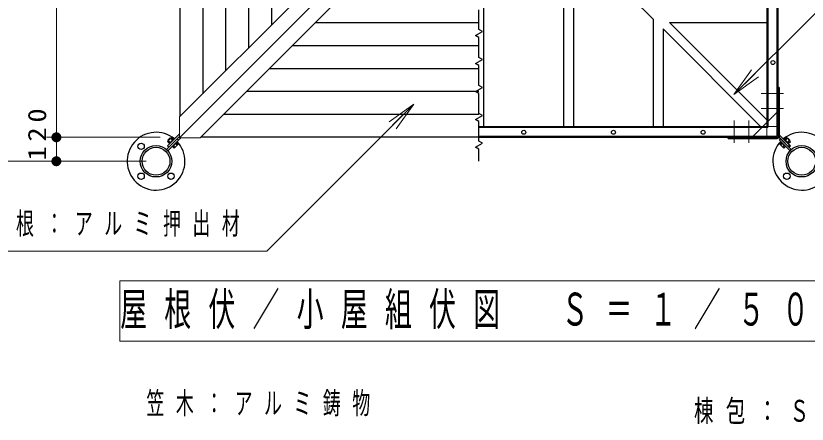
# Model space of a CAD drawing. Units: millimetres on the paper, scale 1:50. Extents: x -365 to 10, y -38 to 257.
# Drawn here: x -321.8 to -242.4, y 138.7 to 179.7 of the extents above; entities that cross this region are included whole.
import ezdxf

# ---------------------------------------------------------------- set-up
doc = ezdxf.new("R2010")
doc.units = ezdxf.units.MM
doc.linetypes.add('USER1', pattern=[4.5, 2.5, -2])
doc.linetypes.add('USER2', pattern=[6, 3, -1, 1, -1])
doc.layers.add('LY_1', color=7, linetype='Continuous', lineweight=13)
doc.styles.add('ＭＳ ゴシック', font='')
doc.styles.get('ＭＳ ゴシック').set_extended_font_data('MS Gothic')

# ---------------------------------------------------------------- blocks, each defined once
blk = doc.blocks.new('filled_dot')
at = {"color": 0, "linetype": 'Continuous', "lineweight": -2, "const_width": 1.25}
blk.add_lwpolyline([(-0.625, 0, 1), (0.625, 0, 1)], format="xyb", close=True, dxfattribs=at)

msp = doc.modelspace()

# ---------------------------------------------------------------- linework, layer by layer
at = {"layer": 'LY_1'}
for p, q in [((-317.691, 167.514), (-317.691, 227.514)), ((-249.705, 171.795), (-247.938, 174.27)), ((-249.705, 171.795), (-247.584, 173.916)), ((-247.23, 173.562), (-249.705, 171.795)), ((-317.691, 165.114), (-317.691, 171.003)), ((-284.299, 169.076), (-281.824, 170.843)), ((-281.824, 170.843), (-283.946, 168.722)), ((-281.824, 170.843), (-283.592, 168.368)), ((-307.272, 167.514), (-318.691, 167.514)), ((-308.691, 165.114), (-328.691, 165.114)), ((-311.319, 153.119), (-311.319, 147.063)), ((-239.263, 153.119), (-311.319, 153.119)), ((-311.319, 147.063), (-239.263, 147.063))]:
    msp.add_line(p, q, dxfattribs=at)
at = {"layer": 'LY_1', "color": 4, "lineweight": 25}
for p, q in [((-305.291, 197.514), (-305.291, 169.6)), ((-245.291, 197.514), (-245.291, 168.614)), ((-245.291, 168.614), (-245.391, 168.614)), ((-246.391, 167.514), (-246.391, 167.614)), ((-275.291, 167.514), (-303.205, 167.514)), ((-275.291, 167.514), (-303.205, 167.514)), ((-275.291, 167.514), (-246.391, 167.514))]:
    msp.add_line(p, q, dxfattribs=at)
at = {"layer": 'LY_1', "color": 12, "lineweight": 25}
for p, q in [((-303.011, 197.514), (-303.011, 171.879)), ((-300.713, 197.514), (-300.713, 174.178)), ((-298.414, 197.514), (-298.414, 176.476)), ((-296.115, 197.514), (-296.115, 178.775)), ((-275.291, 178.988), (-291.73, 178.988)), ((-275.291, 178.988), (-291.73, 178.988)), ((-275.291, 176.689), (-294.029, 176.689)), ((-275.291, 176.689), (-294.029, 176.689)), ((-275.291, 174.391), (-296.328, 174.391)), ((-275.291, 174.391), (-296.328, 174.391)), ((-275.291, 172.092), (-298.627, 172.092)), ((-275.291, 172.092), (-298.627, 172.092)), ((-275.291, 169.793), (-300.925, 169.793)), ((-275.291, 169.793), (-300.925, 169.793))]:
    msp.add_line(p, q, dxfattribs=at)
at = {"layer": 'LY_1', "color": 40, "lineweight": 25}
for p, q in [((-246.391, 197.514), (-246.391, 168.614)), ((-246.311, 197.514), (-246.311, 168.534)), ((-245.391, 197.514), (-245.391, 167.614)), ((-275.291, 168.614), (-246.391, 168.614)), ((-275.291, 168.534), (-246.311, 168.534)), ((-275.291, 167.614), (-245.391, 167.614))]:
    msp.add_line(p, q, dxfattribs=at)
at = {"layer": 'LY_1', "color": 4, "linetype": 'USER1'}
for p, q in [((-246.291, 168.614), (-246.291, 197.514)), ((-246.391, 168.514), (-275.291, 168.514)), ((-246.391, 167.614), (-246.391, 168.514)), ((-245.391, 168.614), (-246.291, 168.614))]:
    msp.add_line(p, q, dxfattribs=at)
at = {"layer": 'LY_1', "color": 131, "lineweight": 25}
for p, q in [((-278.291, 196.6), (-305.338, 169.553)), ((-274.791, 168.614), (-274.791, 196.377)), ((-278.291, 194.514), (-305.338, 167.467)), ((-278.291, 194.514), (-305.338, 167.467)), ((-278.291, 194.514), (-305.338, 167.467)), ((-276.205, 194.514), (-303.252, 167.467)), ((-276.205, 194.514), (-303.252, 167.467)), ((-266.791, 188.377), (-266.791, 168.614)), ((-265.791, 187.377), (-265.791, 168.614)), ((-257.791, 179.377), (-257.791, 168.614)), ((-256.154, 179.014), (-246.391, 179.014)), ((-256.791, 178.377), (-256.791, 168.614))]:
    msp.add_line(p, q, dxfattribs=at)
at = {"layer": 'LY_1', "lineweight": 25}
for p, q in [((-257.791, 179.377), (-265.791, 187.377)), ((-246.391, 169.25), (-256.154, 179.014)), ((-247.027, 168.614), (-256.791, 178.377)), ((-245.291, 172.514), (-245.291, 167.574)), ((-245.171, 172.514), (-245.291, 172.514)), ((-245.171, 172.514), (-245.291, 172.514)), ((-245.291, 172.514), (-245.291, 167.574)), ((-245.171, 172.514), (-245.171, 167.574)), ((-245.171, 172.514), (-245.171, 167.574)), ((-306.639, 166.293), (-305.291, 167.641)), ((-306.639, 166.293), (-305.338, 167.594)), ((-306.542, 166.644), (-305.291, 167.895)), ((-244.039, 166.644), (-245.291, 167.895)), ((-243.943, 166.293), (-245.291, 167.641)), ((-244.11, 166.715), (-245.171, 167.775)), ((-244.11, 166.715), (-245.171, 167.775)), ((-306.149, 167.495), (-306.545, 167.099)), ((-306.361, 166.915), (-306.545, 167.099)), ((-306.512, 166.165), (-305.21, 167.467)), ((-306.512, 166.165), (-305.439, 167.238)), ((-306.271, 167.447), (-306.497, 167.221)), ((-306.276, 167), (-306.497, 167.221)), ((-305.951, 167.325), (-306.375, 166.901)), ((-306.33, 166.856), (-306.375, 166.901)), ((-306.05, 167.226), (-306.271, 167.447)), ((-305.965, 167.311), (-306.149, 167.495)), ((-305.606, 166.98), (-306.03, 166.556)), ((-305.906, 167.28), (-305.951, 167.325)), ((-305.479, 166.825), (-305.875, 166.429)), ((-305.705, 166.881), (-305.564, 166.74)), ((-305.651, 167.026), (-305.606, 166.98)), ((-305.62, 166.966), (-305.479, 166.825)), ((-305.439, 167.238), (-305.567, 167.365)), ((-250.291, 167.514), (-245.351, 167.514)), ((-250.291, 167.514), (-250.291, 167.394)), ((-250.291, 167.514), (-250.291, 167.394)), ((-250.291, 167.514), (-245.351, 167.514)), ((-250.291, 167.394), (-245.351, 167.394)), ((-250.291, 167.394), (-245.351, 167.394)), ((-243.943, 166.293), (-245.171, 167.521)), ((-243.943, 166.293), (-245.171, 167.521)), ((-245.142, 167.238), (-245.015, 167.365)), ((-245.142, 167.238), (-245.015, 167.365)), ((-245.142, 167.238), (-245.015, 167.365)), ((-244.07, 166.165), (-245.142, 167.238)), ((-244.07, 166.165), (-245.142, 167.238)), ((-244.07, 166.165), (-245.142, 167.238)), ((-244.961, 166.966), (-245.103, 166.825)), ((-244.961, 166.966), (-245.103, 166.825)), ((-244.961, 166.966), (-245.103, 166.825)), ((-245.103, 166.825), (-244.707, 166.429)), ((-245.103, 166.825), (-244.707, 166.429)), ((-245.103, 166.825), (-244.707, 166.429)), ((-244.876, 166.881), (-245.018, 166.74)), ((-244.876, 166.881), (-245.018, 166.74)), ((-244.876, 166.881), (-245.018, 166.74)), ((-244.93, 167.026), (-244.975, 166.98)), ((-244.93, 167.026), (-244.975, 166.98)), ((-244.93, 167.026), (-244.975, 166.98)), ((-244.975, 166.98), (-244.551, 166.556)), ((-244.975, 166.98), (-244.551, 166.556)), ((-244.975, 166.98), (-244.551, 166.556)), ((-244.676, 167.28), (-244.63, 167.325)), ((-244.676, 167.28), (-244.63, 167.325)), ((-244.676, 167.28), (-244.63, 167.325)), ((-244.63, 167.325), (-244.206, 166.901)), ((-244.63, 167.325), (-244.206, 166.901)), ((-244.63, 167.325), (-244.206, 166.901)), ((-244.616, 167.311), (-244.432, 167.495)), ((-244.616, 167.311), (-244.432, 167.495)), ((-244.616, 167.311), (-244.432, 167.495)), ((-244.531, 167.227), (-244.311, 167.447)), ((-244.531, 167.226), (-244.311, 167.447)), ((-244.531, 167.226), (-244.311, 167.447)), ((-244.432, 167.495), (-244.036, 167.099)), ((-244.432, 167.495), (-244.036, 167.099)), ((-244.432, 167.495), (-244.036, 167.099)), ((-244.311, 167.447), (-244.084, 167.221)), ((-244.311, 167.447), (-244.084, 167.221)), ((-244.311, 167.447), (-244.084, 167.221)), ((-244.305, 167), (-244.084, 167.221)), ((-244.305, 167), (-244.084, 167.221)), ((-244.305, 167), (-244.084, 167.221)), ((-244.251, 166.856), (-244.206, 166.901)), ((-244.251, 166.856), (-244.206, 166.901)), ((-244.251, 166.856), (-244.206, 166.901)), ((-244.22, 166.915), (-244.036, 167.099)), ((-244.22, 166.915), (-244.036, 167.099)), ((-244.22, 166.915), (-244.036, 167.099)), ((-306.415, 166.517), (-306.542, 166.644)), ((-306.076, 166.601), (-306.03, 166.556)), ((-306.016, 166.57), (-305.875, 166.429)), ((-305.931, 166.655), (-305.79, 166.514)), ((-244.65, 166.655), (-244.792, 166.514)), ((-244.65, 166.655), (-244.792, 166.514)), ((-244.65, 166.655), (-244.792, 166.514)), ((-244.565, 166.57), (-244.707, 166.429)), ((-244.565, 166.57), (-244.707, 166.429)), ((-244.565, 166.57), (-244.707, 166.429)), ((-244.506, 166.601), (-244.551, 166.556)), ((-244.506, 166.601), (-244.551, 166.556)), ((-244.506, 166.601), (-244.551, 166.556)), ((-244.237, 166.587), (-244.11, 166.715)), ((-244.237, 166.587), (-244.11, 166.715)), ((-244.166, 166.517), (-244.039, 166.644))]:
    msp.add_line(p, q, dxfattribs=at)
at = {"layer": 'LY_1', "color": 2, "lineweight": 25}
for p, q in [((-245.291, 172.514), (-245.171, 172.514)), ((-245.291, 172.514), (-245.291, 167.514)), ((-245.171, 172.514), (-245.171, 167.574)), ((-246.291, 169.114), (-246.891, 168.514)), ((-250.291, 167.394), (-250.291, 167.514)), ((-250.291, 167.514), (-245.291, 167.514)), ((-250.291, 167.394), (-245.351, 167.394))]:
    msp.add_line(p, q, dxfattribs=at)
at = {"layer": 'LY_1', "linetype": 'USER2'}
for p, q in [((-244.736, 171.914), (-246.975, 171.914)), ((-244.736, 170.414), (-246.975, 170.414)), ((-249.691, 166.959), (-249.691, 169.198)), ((-248.191, 166.959), (-248.191, 169.198))]:
    msp.add_line(p, q, dxfattribs=at)
at = {"layer": 'LY_1', "color": 2, "linetype": 'USER1'}
for p, q in [((-245.171, 170.234), (-246.291, 169.114)), ((-246.891, 168.514), (-248.011, 167.394))]:
    msp.add_line(p, q, dxfattribs=at)
at = {"layer": 'LY_1', "color": 131}
for p in [(-305.338, 169.553), (-303.252, 167.467), (-303.252, 167.467)]:
    msp.add_line(p, (-305.338, 167.467), dxfattribs=at)
at = {"layer": 'LY_1'}
for points in [[(-249.705, 171.795), (-233.632, 187.868), (-191.605, 187.868)], [(-281.824, 170.843), (-296.563, 156.105), (-324.279, 156.105)]]:
    msp.add_lwpolyline(points, dxfattribs=at)
at = {"layer": 'LY_1', "lineweight": 25}
msp.add_lwpolyline([(-275.291, 165.114), (-275.291, 166.314), (-275.637, 166.514), (-274.944, 166.914), (-275.291, 167.114), (-275.291, 169.114), (-275.637, 169.314), (-274.944, 169.714), (-275.291, 169.914), (-275.291, 171.914), (-275.637, 172.114), (-274.944, 172.514), (-275.291, 172.714), (-275.291, 174.714), (-275.637, 174.914), (-274.944, 175.314), (-275.291, 175.514), (-275.291, 177.514), (-275.637, 177.714), (-274.944, 178.114), (-275.291, 178.314), (-275.291, 180.314)], dxfattribs=at)
for centre, radius in [((-245.791, 175.014), 0.2), ((-270.791, 168.014), 0.2), ((-261.791, 168.014), 0.2), ((-252.791, 168.014), 0.2), ((-309.191, 166.614), 0.32), ((-307.691, 165.114), 1.58), ((-307.691, 165.114), 1.58), ((-307.691, 165.114), 1.398), ((-307.691, 165.114), 1.398), ((-242.891, 165.114), 1.58), ((-242.891, 165.114), 1.58), ((-242.891, 165.114), 1.58), ((-242.891, 165.114), 1.398), ((-242.891, 165.114), 1.398), ((-242.891, 165.114), 1.398), ((-309.191, 163.614), 0.32), ((-306.191, 163.614), 0.32), ((-244.391, 163.614), 0.32)]:
    msp.add_circle(centre, radius, dxfattribs=at)
for centre, radius, start, end in [((-307.691, 165.114), 2.9, 50.34217, 43.22157), ((-242.891, 165.114), 2.9, 136.77843, 129.65783), ((-245.351, 167.574), 0.18, 270, 0), ((-245.351, 167.574), 0.06, 270, 0), ((-245.351, 167.574), 0.06, 270, 0), ((-245.351, 167.574), 0.18, 270, 0)]:
    msp.add_arc(centre, radius, start, end, dxfattribs=at)
at = {"layer": 'LY_1', "color": 2, "lineweight": 25}
msp.add_arc((-245.351, 167.574), 0.18, 270, 0, dxfattribs=at)

# ---------------------------------------------------------------- block references
at = {"layer": 'LY_1', "xscale": 0.4, "yscale": 0.4}
for p, rotation in [((-317.691, 167.514), 270), ((-317.691, 167.514), 90), ((-317.691, 165.114), 90)]:
    msp.add_blockref('filled_dot', p, dxfattribs=dict(at, rotation=rotation))

# ---------------------------------------------------------------- texts
at = {"layer": 'LY_1', "insert": (-318.691, 168.035), "char_height": 1.833, "attachment_point": 8, "rotation": 90, "style": 'ＭＳ ゴシック'}
msp.add_mtext('\\T1.33;\\W1.15;120', dxfattribs=at)
at = {"layer": 'LY_1', "attachment_point": 4, "style": 'ＭＳ ゴシック'}
for s, insert, char_height in [('\\T1.64;\\W0.6;屋根：アルミ押出材', (-324.695, 158.755), 2.199), ('\\T1.64;\\W0.6;屋根伏／小屋組伏図\u3000Ｓ＝１／５０', (-311.291, 150.091), 3.299), ('\\T1.64;\\W0.6;笠木：アルミ鋳物', (-308.658, 140.737), 2.199), ('\\T1.64;\\W0.65;棟包：ＳＵＳ', (-253.707, 139.966), 2.199)]:
    msp.add_mtext(s, dxfattribs=dict(at, insert=insert, char_height=char_height))

doc.saveas('drawing.dxf')
